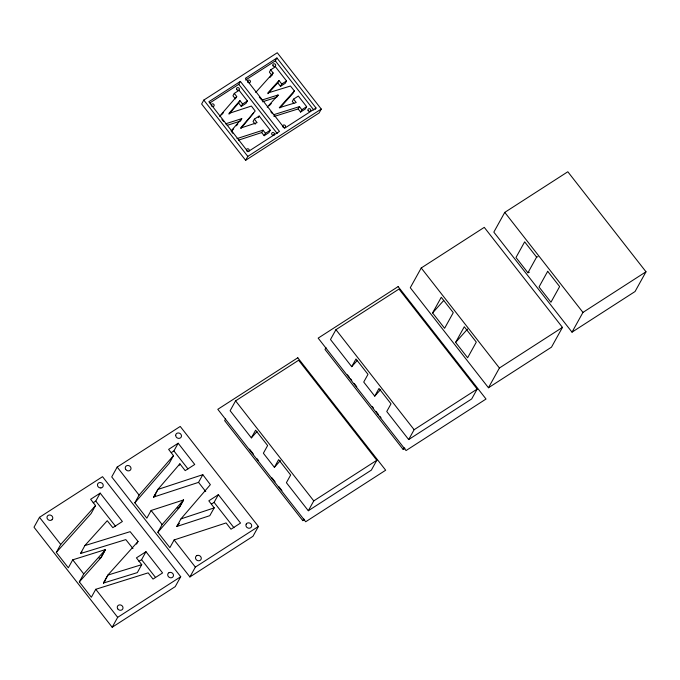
<?xml version="1.0" encoding="UTF-8"?>
<svg xmlns="http://www.w3.org/2000/svg" width="680" height="680" viewBox="0 0 680 680"><rect width="100%" height="100%" fill="white"/><g stroke="black" fill="none" stroke-linecap="round" stroke-linejoin="round"><path stroke-width="1.02" d="M132.965 548.564L125.808 539.606L80.52 553.529L81.931 551.871M80.52 553.529L84.949 545.462M214.243 507.781L209.797 515.669L176.724 526.515L180.982 518.823L210.367 484.662L202.802 474.674L198.543 482.366L153.663 497.046L157.93 489.353L179.885 463.845L185.19 470.628L194.744 464.474L178.168 443.241L168.614 449.395L173.476 455.634L139.094 495.108L134.835 502.8L146.846 518.168L151.113 510.476L183.583 499.936L162.129 524.569L157.862 532.262L169.881 547.63L174.139 539.946L226.083 522.937L230.996 529.218L240.542 523.064L218.365 494.666L208.811 500.829L214.217 507.875L181.118 518.84M203.796 100.087L201.629 104.006L245.633 160.302L319.09 112.965L321.266 109.055L277.262 52.751L203.796 100.087L247.8 156.392L245.633 160.302M209.882 102.935L238.774 84.32L240.38 81.422L279.471 131.435L247.953 151.742L208.862 101.728L240.38 81.422M241.255 106.403L242.581 104.023L239.929 100.623L238.603 103.011L241.255 106.403L246.032 103.326L247.358 100.946L239.071 90.329L234.294 93.406L232.968 95.795L235.399 98.906M235.841 98.115L236.725 96.526L234.294 93.406M231.047 130.994L241.774 118.677L240.456 121.057L227.205 125.358M245.574 80.036L275.341 60.852L276.93 57.978L316.03 107.992L315.231 109.429M280.491 86.343L281.767 84.031L279.012 80.554L277.772 82.866L280.491 86.343L285.269 83.266L286.543 80.954L275.442 66.767L270.674 69.844L269.39 72.148L271.847 75.293L269.875 77.495M271.847 75.293L273.122 72.981L270.674 69.844M264.163 135.703L265.481 133.314L263.024 130.178L261.707 132.557L264.163 135.703L268.931 132.625L270.257 130.237L259.165 116.042L254.388 119.119L253.071 121.507L255.178 124.21M258.281 117.631L259.165 116.042M39.491 517.31L34 527.212L112.183 627.249L175.227 586.627L180.719 576.716L102.535 476.688L39.491 517.31L60.716 544.459L56.304 552.423L68.323 567.792L72.734 559.836L105.425 549.576L101.065 557.608L79.339 581.885L91.349 597.252L95.761 589.296L148.147 572.858L153.025 579.088L162.579 572.934L145.979 551.718L136.425 557.872L141.729 564.663L137.317 572.619L103.547 583.015L107.907 575L138.031 541.442L130.152 531.667L84.932 545.572M278.978 80.554L267.818 92.99L290.462 86.028L294.372 90.924L293.089 93.228L279.905 107.916M300.585 112.056L301.869 109.744L299.429 106.632L298.146 108.936L300.585 112.056L305.363 108.978L306.646 106.666L298.341 96.058L293.565 99.135L292.289 101.447L293.879 103.479M93.168 502.758L95.769 501.083L100.181 493.127L122.383 521.509L112.829 527.663L107.245 520.71L84.957 545.453M100.181 493.127L90.635 499.281L95.54 505.563L91.128 513.519L56.304 552.423M117.181 467.067L111.724 476.91L189.907 576.938L252.951 536.316L258.409 526.473L180.225 426.445L117.181 467.067L139.094 495.108M79.339 581.885L83.742 573.928L105.477 549.652M99.034 558.152L101.014 557.532L105.425 549.576M171.3 452.608L173.901 450.933L178.168 443.241M173.476 455.634L169.218 463.327L134.835 502.8M103.547 583.015L107.959 575.059L141.729 564.663M153.714 497.106L157.972 489.421L202.802 474.674M178.942 465.554L179.885 463.845M136.561 544.093L138.031 541.442M138.958 561.357L141.567 559.674L145.979 551.718M225.641 418.812L224.638 420.614L302.821 520.642L304.598 519.503M251.353 437.861L255.621 430.176L267.631 445.544L263.373 453.237L274.389 467.33L278.647 459.637L290.657 475.006L286.399 482.698L308.312 510.739L371.356 470.118L376.813 460.275L298.622 360.247L235.586 400.868L230.129 410.712L251.353 437.861L257.023 431.536M112.183 627.249L117.674 617.338L180.719 576.716M177.293 508.198L179.256 507.56L183.523 499.868M157.862 532.262L179.325 507.629L183.583 499.936M211.497 504.041L214.098 502.358L218.365 494.666M189.907 576.938L195.364 567.094L258.409 526.473M325.992 347.625L324.998 349.426L403.18 449.463L404.957 448.315M351.713 366.673L355.971 358.989L367.99 374.357L363.724 382.05L374.74 396.142L379.006 388.45L391.017 403.818L386.75 411.51L408.671 439.552L471.708 398.93L477.164 389.087L398.981 289.06L335.937 329.681L330.488 339.524L351.713 366.673L357.374 360.349M421.226 267.979L410.278 287.725L488.461 387.753L551.505 347.14L562.453 327.386L484.271 227.358L421.226 267.979L499.409 368.007L488.461 387.753M302.821 520.642L303.824 518.84M308.312 510.739L313.769 500.896L376.813 460.275M432.582 312.936L441.26 297.287L453.271 312.655L444.601 328.304L432.582 312.936L443.725 300.483M504.772 212.381L493.825 232.126L572.016 332.154L635.052 291.533L646 271.787L567.817 171.76L504.772 212.381L582.956 312.409L572.016 332.154M455.617 342.397L464.287 326.749L476.306 342.116L467.627 357.765L455.617 342.397L467.534 329.086M403.18 449.463L404.175 447.661M408.671 439.552L414.128 429.709L477.164 389.087M536.596 257.125L524.663 241.85L515.984 257.499L527.927 272.774L536.596 257.125L537.973 256.692M274.329 134.64L274.168 134.844A1.479 1.309 29 0 1 271.719 134.19A1.479 1.309 29 0 1 273.334 132.575A1.479 1.309 29 0 1 274.168 134.844M241.094 128.239L253.657 113.024M176.724 526.515L179.46 523.319M239.929 100.623L228.973 113.416L251.387 106.046L255.187 111.01L240.474 128.12L257.082 122.655L254.388 119.119M228.999 114.172L238.603 103.011M153.663 497.046L155.72 494.649M236.725 96.526L219.572 116.306M221.459 114.92L223.414 112.676M231.701 131.112L233.682 128.834M236.359 125.757L237.728 124.194M255.714 92.438L273.122 72.981M267.231 107.168L278.094 95.03L277.236 96.569L278.069 94.987L261.724 100.121M269.288 105.748L271.286 103.504M294.372 90.924L279.31 107.703L296.216 102.535L293.565 99.135M60.716 544.459L95.54 505.563M103.496 582.956L104.865 581.425M274.389 467.33L280.389 460.615M374.74 396.142L380.749 389.427M267.937 93.695L277.772 82.866M276.93 57.978L245.412 78.293L284.503 128.307L316.03 107.992M242.581 104.023L247.358 100.946M281.767 84.031L286.543 80.954M301.869 109.744L306.646 106.666M265.481 133.314L270.257 130.237M247.8 156.392L321.266 109.055M582.956 312.409L646 271.787M499.409 368.007L562.453 327.386M241.749 118.643L225.471 123.862M263.024 130.178L236.988 138.593M238.561 140.139L261.707 132.557M262.446 101.796L276.786 97.299M273.232 114.852L299.429 106.632M273.938 116.535L298.146 108.936M527.927 272.774L529.303 272.34M100.929 487.917L100.929 487.917A2.966 2.635 29 0 0 103.088 486.302A2.958 2.635 29 0 0 101.634 482.927L101.626 482.91A2.966 2.635 29 0 0 97.648 485.945A2.958 2.635 29 0 0 100.844 487.917M173.901 450.933L187.952 468.902M214.098 502.358L233.963 527.74M95.769 501.083L115.634 526.413M141.567 559.674L155.524 577.431M275.341 60.852L313.786 110.032M259.318 97.053L261.094 99.314M270.835 111.783L272.017 113.296M238.774 84.32L277.21 133.501M221.935 119.331L223.703 121.593M231.676 131.793L232.857 133.305M335.937 329.681L414.128 429.709M347.438 374.808L349.299 377.196M350.54 378.786L351.781 380.375M354.272 383.554L356.753 386.725M372.325 406.657L373.575 408.247M376.057 411.425L378.539 414.604M379.78 416.194L381.021 417.784M235.586 400.868L313.769 500.896M249.569 449.174L253.292 453.942M257.023 458.711L258.264 460.3M271.975 477.844L275.077 481.814M278.808 486.583L281.911 490.552M198.543 482.366L205.725 491.555M151.113 510.476L162.129 524.569M174.139 539.946L195.364 567.094M72.734 559.836L83.742 573.928M95.761 589.296L117.674 617.338M175.686 435.412L175.686 435.489A2.966 2.635 29 0 0 180.582 437.818L180.6 437.801A2.95 2.626 29 0 0 180.464 433.815A2.966 2.635 29 0 0 176.681 433.466A2.95 2.626 29 0 0 175.703 435.362L175.686 435.353M282.854 126.794A1.479 1.317 29 0 1 284.027 124.942A1.479 1.317 29 0 1 285.515 126.845A1.479 1.317 29 0 1 283.203 127.236M211.48 105.74A1.479 1.317 29 0 1 212.551 103.828A1.479 1.317 29 0 1 214.123 105.672A1.479 1.317 29 0 1 211.845 106.173M246.406 149.957A1.479 1.317 29 0 1 248.421 148.937A1.479 1.317 29 0 1 248.854 151.181A1.479 1.317 29 0 1 246.508 150.484M246.202 524.144L246.168 524.212A2.958 2.635 29 0 0 247.154 527.604A2.966 2.635 29 0 0 251.634 525.198A2.958 2.635 29 0 0 248.591 522.835A2.966 2.635 29 0 0 246.228 524.101L246.228 524.101M547.689 271.311L539.019 286.96L550.953 302.234L559.631 286.586L547.689 271.311M52.096 519.682L52.08 519.69A2.958 2.635 29 0 1 47.396 518.823L47.319 518.704A2.966 2.635 29 0 1 48.255 515.338A2.966 2.635 29 0 1 52.045 516.103A2.966 2.635 29 0 1 52.096 519.682M398.14 286.594L318.163 338.13L406.045 450.568L486.03 399.032L398.14 286.594M297.789 357.782L217.804 409.317L305.694 521.755L385.671 470.22L297.789 357.782M169.04 572.645L169.022 572.654A2.966 2.635 29 0 0 169.821 577.617L169.957 577.66A2.958 2.635 29 0 0 172.244 577.439A2.966 2.635 29 0 0 173.154 574.09A2.958 2.635 29 0 0 169.04 572.662M197.064 555.517L197.047 555.526A2.958 2.635 29 0 0 196.393 559.827L196.494 559.929A2.966 2.635 29 0 0 200.311 560.235A2.966 2.635 29 0 0 200.761 556.741A2.966 2.635 29 0 0 197.064 555.517M273.037 65.756A1.479 1.317 29 0 0 275.536 65.841A1.479 1.317 29 0 0 274.15 63.759A1.479 1.317 29 0 0 273.037 65.756M247.817 82.008A1.479 1.317 29 0 0 250.316 82.093A1.479 1.317 29 0 0 248.931 80.01A1.479 1.317 29 0 0 247.817 82.008M308.159 110.687A1.479 1.317 29 0 0 310.658 110.772A1.479 1.317 29 0 0 309.273 108.689A1.479 1.317 29 0 0 308.159 110.687M236.75 89.564A1.479 1.317 29 0 0 239.241 89.65A1.479 1.317 29 0 0 237.864 87.584A1.479 1.317 29 0 0 236.75 89.564M125.723 469.455A2.966 2.635 29 0 0 130.721 469.625A2.966 2.635 29 0 0 127.95 465.469A2.966 2.635 29 0 0 125.723 469.455M117.725 608.855A2.966 2.635 29 0 0 122.723 609.025A2.966 2.635 29 0 0 119.952 604.869A2.966 2.635 29 0 0 117.725 608.855"/></g></svg>
